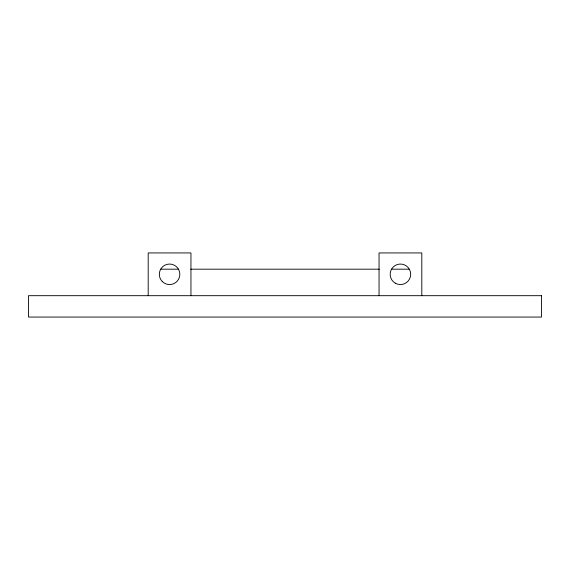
<?xml version="1.0" encoding="UTF-8"?>
<svg xmlns="http://www.w3.org/2000/svg" width="570" height="570" viewBox="0 0 570 570"><rect width="100%" height="100%" fill="white"/><g stroke="black" fill="none" stroke-linecap="round" stroke-linejoin="round"><path stroke-width="0.85" d="M160.74 269.183L178.595 269.183M190.722 269.183L379.278 269.183M391.405 269.183L409.26 269.183M421.8 295.688L421.8 252.938L379.05 252.938L379.05 295.688M190.95 295.688L190.95 252.938L148.2 252.938L148.2 295.688M541.5 295.688L28.5 295.688L28.5 317.062L541.5 317.062L541.5 295.688M162.322 281.566A10.26 10.26 0 0 0 179.486 276.97A10.26 10.26 0 0 0 166.917 264.402A10.26 10.26 0 0 0 162.322 281.566M395.295 283.197A10.26 10.26 0 0 0 410.685 274.312A10.26 10.26 0 0 0 395.295 265.428A10.26 10.26 0 0 0 395.295 283.197"/></g></svg>
